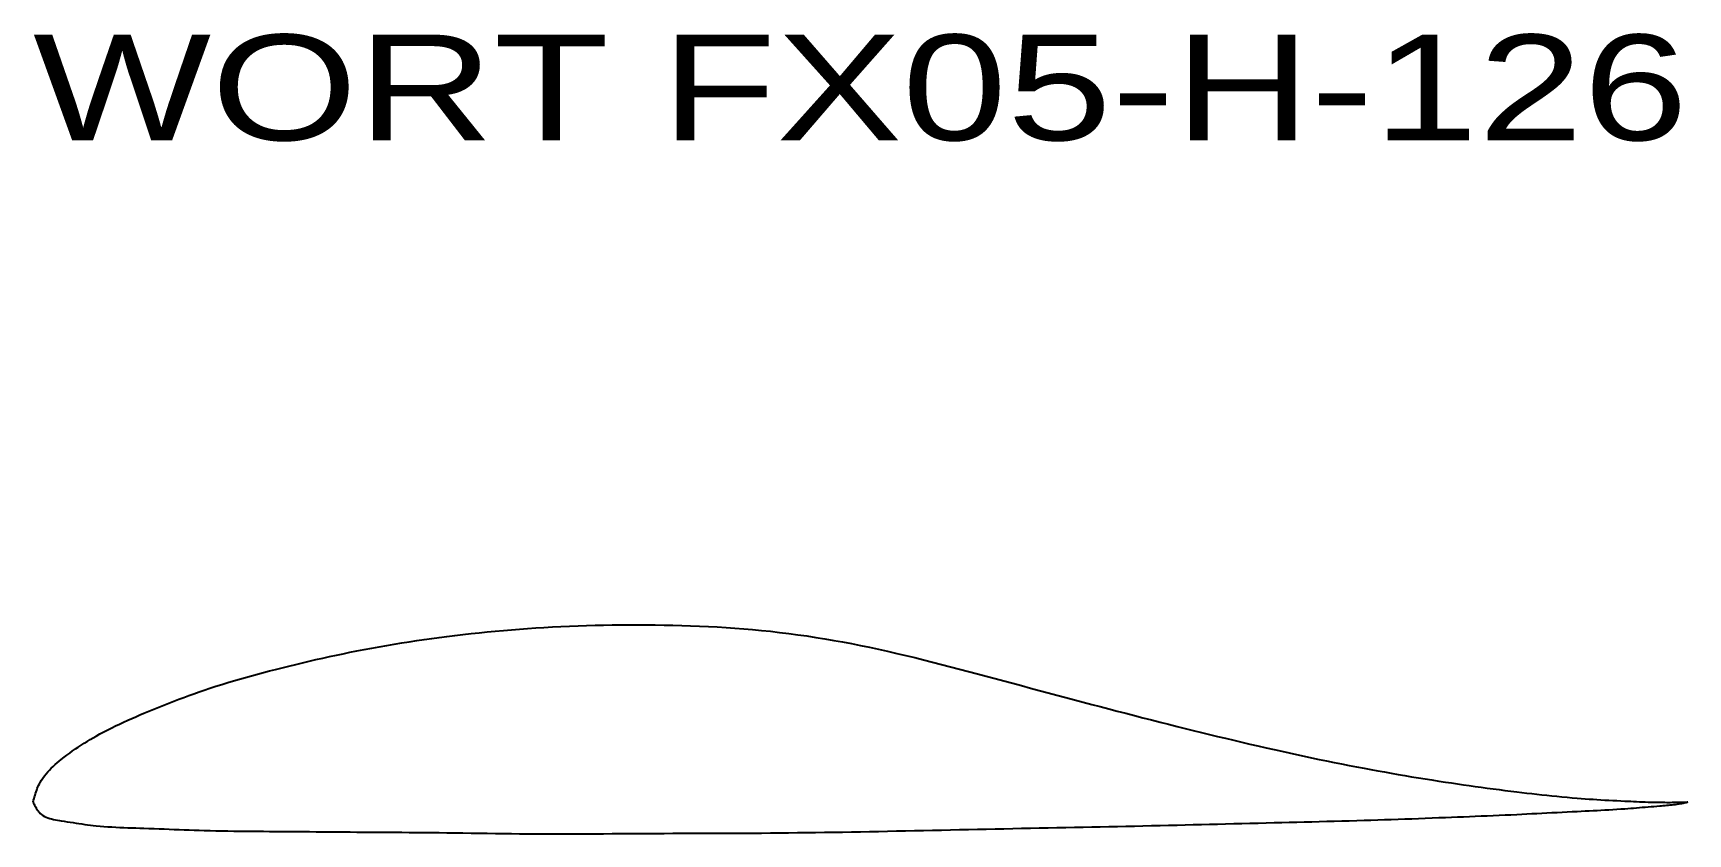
# Model space of a CAD drawing. Extents: x 0.1 to 10.1, y 0.6 to 5.4.
import ezdxf
from ezdxf.enums import TextEntityAlignment as Align

# ---------------------------------------------------------------- set-up
doc = ezdxf.new("R2010")
doc.units = 0
doc.layers.get('0').update_dxf_attribs({"linetype": 'CONTINUOUS'})

msp = doc.modelspace()

# ---------------------------------------------------------------- linework, layer by layer
at = {"color": 3, "linetype": 'CONTINUOUS'}
msp.add_lwpolyline([(0.0505, 0.7557), (0.0534, 0.7659), (0.0563, 0.7762), (0.0592, 0.7864), (0.0623, 0.7966), (0.0655, 0.8067), (0.0688, 0.8167), (0.0723, 0.8266), (0.0759, 0.8364), (0.0799, 0.8461), (0.084, 0.8556), (0.0885, 0.865), (0.0933, 0.8742), (0.1011, 0.8875), (0.1096, 0.9005), (0.1187, 0.9131), (0.1285, 0.9253), (0.1388, 0.9371), (0.1495, 0.9487), (0.1607, 0.9599), (0.1723, 0.9709), (0.1841, 0.9816), (0.1962, 0.9921), (0.2085, 1.0023), (0.2209, 1.0124), (0.2377, 1.0257), (0.2547, 1.0387), (0.2717, 1.0514), (0.2889, 1.0638), (0.3062, 1.0759), (0.3237, 1.0878), (0.3413, 1.0994), (0.359, 1.1108), (0.3768, 1.1219), (0.3948, 1.1328), (0.4129, 1.1434), (0.4311, 1.1539), (0.4544, 1.1668), (0.4779, 1.1793), (0.5015, 1.1916), (0.5254, 1.2036), (0.5494, 1.2153), (0.5735, 1.2268), (0.5978, 1.2381), (0.6221, 1.2492), (0.6466, 1.2601), (0.6712, 1.2708), (0.6958, 1.2814), (0.7204, 1.2919), (0.7504, 1.3045), (0.7804, 1.3169), (0.8105, 1.3292), (0.8406, 1.3413), (0.8708, 1.3533), (0.901, 1.365), (0.9313, 1.3766), (0.9616, 1.388), (0.9921, 1.3992), (1.0226, 1.4101), (1.0531, 1.4209), (1.0838, 1.4314), (1.1193, 1.4432), (1.1549, 1.4548), (1.1905, 1.466), (1.2263, 1.477), (1.2621, 1.4877), (1.2981, 1.4982), (1.3341, 1.5085), (1.3701, 1.5186), (1.4063, 1.5284), (1.4424, 1.5381), (1.4786, 1.5476), (1.5149, 1.557), (1.5557, 1.5673), (1.5965, 1.5775), (1.6373, 1.5875), (1.6782, 1.5973), (1.7191, 1.6069), (1.76, 1.6163), (1.801, 1.6256), (1.8421, 1.6346), (1.8832, 1.6434), (1.9243, 1.652), (1.9655, 1.6604), (2.0067, 1.6686), (2.0518, 1.6772), (2.0969, 1.6857), (2.1421, 1.6938), (2.1873, 1.7017), (2.2325, 1.7093), (2.2779, 1.7167), (2.3232, 1.7238), (2.3686, 1.7307), (2.414, 1.7374), (2.4595, 1.7438), (2.505, 1.7499), (2.5505, 1.7559), (2.5992, 1.762), (2.648, 1.7678), (2.6968, 1.7734), (2.7456, 1.7787), (2.7945, 1.7837), (2.8434, 1.7884), (2.8923, 1.7929), (2.9412, 1.7971), (2.9901, 1.801), (3.0391, 1.8046), (3.0881, 1.8079), (3.1371, 1.811), (3.1886, 1.8139), (3.2402, 1.8164), (3.2918, 1.8187), (3.3434, 1.8206), (3.395, 1.8223), (3.4466, 1.8236), (3.4982, 1.8247), (3.5498, 1.8256), (3.6015, 1.8261), (3.6531, 1.8264), (3.7048, 1.8265), (3.7564, 1.8263), (3.8099, 1.8258), (3.8635, 1.8251), (3.917, 1.8241), (3.9705, 1.8228), (4.024, 1.8211), (4.0775, 1.8191), (4.131, 1.8167), (4.1844, 1.8139), (4.2378, 1.8107), (4.2912, 1.807), (4.3446, 1.8029), (4.3979, 1.7983), (4.4526, 1.793), (4.5073, 1.7872), (4.562, 1.7809), (4.6165, 1.7741), (4.671, 1.7668), (4.7255, 1.759), (4.7799, 1.7506), (4.8342, 1.7418), (4.8884, 1.7325), (4.9425, 1.7228), (4.9966, 1.7126), (5.0505, 1.7019), (5.1053, 1.6905), (5.16, 1.6788), (5.2146, 1.6666), (5.2691, 1.6541), (5.3236, 1.6412), (5.3779, 1.628), (5.4322, 1.6146), (5.4865, 1.6009), (5.5407, 1.5871), (5.5949, 1.573), (5.649, 1.5589), (5.7031, 1.5446), (5.7566, 1.5304), (5.8101, 1.5161), (5.8636, 1.5019), (5.917, 1.4875), (5.9705, 1.4732), (6.0239, 1.4588), (6.0773, 1.4444), (6.1308, 1.4301), (6.1842, 1.4157), (6.2377, 1.4014), (6.2911, 1.3871), (6.3446, 1.3729), (6.3961, 1.3592), (6.4477, 1.3456), (6.4992, 1.332), (6.5508, 1.3185), (6.6024, 1.3051), (6.654, 1.2917), (6.7056, 1.2784), (6.7572, 1.2651), (6.8089, 1.2519), (6.8605, 1.2388), (6.9122, 1.2257), (6.9639, 1.2127), (7.0127, 1.2005), (7.0615, 1.1883), (7.1103, 1.1762), (7.1591, 1.1642), (7.2079, 1.1523), (7.2568, 1.1405), (7.3057, 1.1288), (7.3546, 1.1172), (7.4035, 1.1057), (7.4525, 1.0943), (7.5015, 1.0831), (7.5505, 1.072), (7.5957, 1.0619), (7.6409, 1.0519), (7.6861, 1.0421), (7.7313, 1.0324), (7.7766, 1.0228), (7.8219, 1.0133), (7.8672, 1.004), (7.9126, 0.9948), (7.958, 0.9858), (8.0034, 0.9769), (8.0488, 0.9681), (8.0943, 0.9595), (8.1352, 0.9518), (8.1761, 0.9443), (8.217, 0.9369), (8.2579, 0.9297), (8.2989, 0.9225), (8.3398, 0.9154), (8.3808, 0.9085), (8.4219, 0.9017), (8.4629, 0.895), (8.5039, 0.8885), (8.545, 0.882), (8.5861, 0.8757), (8.622, 0.8703), (8.6578, 0.8649), (8.6937, 0.8597), (8.7296, 0.8545), (8.7655, 0.8495), (8.8014, 0.8445), (8.8374, 0.8396), (8.8733, 0.8349), (8.9093, 0.8302), (8.9452, 0.8255), (8.9812, 0.821), (9.0172, 0.8166), (9.0474, 0.8129), (9.0777, 0.8093), (9.1079, 0.8058), (9.1382, 0.8024), (9.1684, 0.7991), (9.1987, 0.7958), (9.229, 0.7927), (9.2593, 0.7897), (9.2896, 0.7868), (9.3199, 0.784), (9.3503, 0.7814), (9.3806, 0.7789), (9.4047, 0.777), (9.4288, 0.7752), (9.4529, 0.7735), (9.477, 0.7719), (9.5011, 0.7704), (9.5252, 0.7689), (9.5493, 0.7675), (9.5734, 0.7661), (9.5975, 0.7648), (9.6217, 0.7636), (9.6458, 0.7624), (9.6699, 0.7612), (9.6874, 0.7603), (9.7049, 0.7595), (9.7224, 0.7587), (9.7399, 0.758), (9.7575, 0.7573), (9.775, 0.7566), (9.7925, 0.756), (9.81, 0.7554), (9.8275, 0.7549), (9.8451, 0.7544), (9.8626, 0.7541), (9.8801, 0.7538), (9.8907, 0.7536), (9.9014, 0.7535), (9.912, 0.7535), (9.9226, 0.7534), (9.9333, 0.7534), (9.9439, 0.7534), (9.9545, 0.7535), (9.9652, 0.7536), (9.9758, 0.7537), (9.9864, 0.7539), (9.9971, 0.7541), (10.0077, 0.7544), (10.0113, 0.7545), (10.0148, 0.7546), (10.0184, 0.7547), (10.022, 0.7548), (10.0255, 0.7549), (10.0291, 0.755), (10.0327, 0.7551), (10.0362, 0.7552), (10.0398, 0.7553), (10.0434, 0.7554), (10.0469, 0.7556), (10.0505, 0.7557)], dxfattribs=at)
at = {"color": 1, "linetype": 'CONTINUOUS'}
msp.add_lwpolyline([(0.0505, 0.7557), (0.0535, 0.7493), (0.0566, 0.7429), (0.0597, 0.7366), (0.0628, 0.7304), (0.0661, 0.7243), (0.0694, 0.7183), (0.0729, 0.7125), (0.0766, 0.7069), (0.0804, 0.7015), (0.0845, 0.6964), (0.0888, 0.6915), (0.0933, 0.6869), (0.1015, 0.6799), (0.1103, 0.6738), (0.1198, 0.6684), (0.1298, 0.6638), (0.1403, 0.6597), (0.1512, 0.6561), (0.1624, 0.6531), (0.1739, 0.6504), (0.1855, 0.648), (0.1973, 0.6459), (0.2091, 0.6439), (0.2209, 0.642), (0.2392, 0.639), (0.2573, 0.6362), (0.2751, 0.6333), (0.2928, 0.6306), (0.3103, 0.6279), (0.3277, 0.6253), (0.345, 0.6228), (0.3622, 0.6204), (0.3794, 0.6181), (0.3966, 0.6159), (0.4138, 0.6139), (0.4311, 0.6121), (0.4548, 0.6098), (0.4786, 0.6078), (0.5025, 0.6061), (0.5265, 0.6046), (0.5506, 0.6032), (0.5748, 0.6021), (0.599, 0.601), (0.6232, 0.6001), (0.6475, 0.5993), (0.6718, 0.5985), (0.6961, 0.5977), (0.7204, 0.5969), (0.7508, 0.5958), (0.7812, 0.5947), (0.8116, 0.5936), (0.8419, 0.5924), (0.8722, 0.5912), (0.9024, 0.5901), (0.9327, 0.5889), (0.9629, 0.5878), (0.9931, 0.5867), (1.0233, 0.5856), (1.0536, 0.5847), (1.0838, 0.5838), (1.1197, 0.5828), (1.1555, 0.582), (1.1914, 0.5813), (1.2274, 0.5807), (1.2633, 0.5801), (1.2992, 0.5797), (1.3352, 0.5793), (1.3711, 0.5789), (1.4071, 0.5786), (1.443, 0.5783), (1.479, 0.578), (1.5149, 0.5778), (1.5559, 0.5775), (1.5969, 0.5772), (1.6379, 0.5768), (1.6789, 0.5765), (1.7199, 0.5762), (1.7608, 0.5759), (1.8018, 0.5755), (1.8428, 0.5752), (1.8838, 0.5749), (1.9248, 0.5746), (1.9657, 0.5743), (2.0067, 0.574), (2.052, 0.5737), (2.0973, 0.5734), (2.1426, 0.5731), (2.188, 0.5728), (2.2333, 0.5724), (2.2786, 0.5721), (2.3239, 0.5718), (2.3692, 0.5714), (2.4145, 0.571), (2.4599, 0.5706), (2.5052, 0.5701), (2.5505, 0.5696), (2.5994, 0.569), (2.6483, 0.5683), (2.6972, 0.5676), (2.746, 0.5669), (2.7949, 0.5662), (2.8438, 0.5656), (2.8927, 0.5649), (2.9416, 0.5643), (2.9905, 0.5638), (3.0393, 0.5633), (3.0882, 0.5629), (3.1371, 0.5627), (3.1887, 0.5625), (3.2403, 0.5625), (3.2919, 0.5626), (3.3435, 0.5627), (3.3951, 0.563), (3.4467, 0.5633), (3.4984, 0.5636), (3.55, 0.564), (3.6016, 0.5644), (3.6532, 0.5647), (3.7048, 0.5651), (3.7564, 0.5654), (3.8099, 0.5656), (3.8633, 0.5659), (3.9168, 0.5661), (3.9702, 0.5662), (4.0237, 0.5664), (4.0772, 0.5665), (4.1306, 0.5666), (4.1841, 0.5668), (4.2375, 0.5669), (4.291, 0.5671), (4.3444, 0.5674), (4.3979, 0.5677), (4.4523, 0.568), (4.5067, 0.5685), (4.5611, 0.569), (4.6154, 0.5695), (4.6698, 0.5701), (4.7242, 0.5708), (4.7786, 0.5715), (4.833, 0.5723), (4.8874, 0.5731), (4.9417, 0.574), (4.9961, 0.5749), (5.0505, 0.5759), (5.1049, 0.5769), (5.1593, 0.578), (5.2137, 0.5791), (5.268, 0.5802), (5.3224, 0.5814), (5.3768, 0.5825), (5.4312, 0.5837), (5.4856, 0.5849), (5.54, 0.5861), (5.5943, 0.5873), (5.6487, 0.5885), (5.7031, 0.5897), (5.7566, 0.5908), (5.81, 0.5919), (5.8635, 0.593), (5.9169, 0.5941), (5.9704, 0.5952), (6.0239, 0.5963), (6.0773, 0.5974), (6.1308, 0.5984), (6.1842, 0.5995), (6.2377, 0.6005), (6.2911, 0.6016), (6.3446, 0.6027), (6.3962, 0.6037), (6.4478, 0.6048), (6.4994, 0.6058), (6.551, 0.6069), (6.6027, 0.608), (6.6543, 0.6091), (6.7059, 0.6102), (6.7575, 0.6113), (6.8091, 0.6125), (6.8607, 0.6137), (6.9123, 0.6149), (6.9639, 0.6161), (7.0128, 0.6173), (7.0617, 0.6185), (7.1106, 0.6197), (7.1594, 0.6209), (7.2083, 0.6221), (7.2572, 0.6234), (7.3061, 0.6246), (7.355, 0.6259), (7.4039, 0.6271), (7.4527, 0.6283), (7.5016, 0.6296), (7.5505, 0.6308), (7.5958, 0.6319), (7.6411, 0.633), (7.6865, 0.6341), (7.7318, 0.6352), (7.7771, 0.6363), (7.8224, 0.6374), (7.8677, 0.6386), (7.9131, 0.6398), (7.9584, 0.641), (8.0037, 0.6422), (8.049, 0.6435), (8.0943, 0.6449), (8.1353, 0.6462), (8.1763, 0.6475), (8.2173, 0.6488), (8.2583, 0.6502), (8.2992, 0.6517), (8.3402, 0.6531), (8.3812, 0.6546), (8.4222, 0.6562), (8.4632, 0.6577), (8.5041, 0.6592), (8.5451, 0.6608), (8.5861, 0.6624), (8.622, 0.6638), (8.658, 0.6652), (8.6939, 0.6666), (8.7298, 0.668), (8.7658, 0.6694), (8.8017, 0.6709), (8.8376, 0.6724), (8.8735, 0.6739), (8.9094, 0.6754), (8.9454, 0.677), (8.9813, 0.6787), (9.0172, 0.6804), (9.0475, 0.6818), (9.0778, 0.6833), (9.1081, 0.6849), (9.1383, 0.6864), (9.1686, 0.688), (9.1989, 0.6895), (9.2292, 0.6911), (9.2595, 0.6927), (9.2897, 0.6942), (9.32, 0.6958), (9.3503, 0.6974), (9.3806, 0.6989), (9.4047, 0.7001), (9.4288, 0.7013), (9.453, 0.7025), (9.4771, 0.7037), (9.5012, 0.7049), (9.5253, 0.7062), (9.5494, 0.7075), (9.5736, 0.7088), (9.5977, 0.7103), (9.6217, 0.7117), (9.6458, 0.7133), (9.6699, 0.715), (9.6874, 0.7162), (9.7049, 0.7176), (9.7224, 0.7189), (9.74, 0.7203), (9.7575, 0.7217), (9.775, 0.7232), (9.7925, 0.7246), (9.81, 0.7261), (9.8275, 0.7276), (9.845, 0.729), (9.8626, 0.7305), (9.8801, 0.7319), (9.8908, 0.7327), (9.9015, 0.7336), (9.9122, 0.7345), (9.9228, 0.7354), (9.9335, 0.7364), (9.9442, 0.7375), (9.9548, 0.7387), (9.9654, 0.7399), (9.976, 0.7413), (9.9866, 0.7429), (9.9972, 0.7446), (10.0077, 0.7465), (10.0113, 0.7472), (10.0149, 0.7479), (10.0184, 0.7486), (10.022, 0.7493), (10.0256, 0.7501), (10.0291, 0.7509), (10.0327, 0.7517), (10.0363, 0.7524), (10.0398, 0.7532), (10.0434, 0.7541), (10.0469, 0.7549), (10.0505, 0.7557)], dxfattribs=at)

# ---------------------------------------------------------------- texts
at = {"color": 7}
msp.add_text('WORT FX05-H-126', height=0.6383, dxfattribs=at).set_placement((0.0505, 4.7557), (10.0505, 4.7557), align=Align.FIT)

doc.saveas('drawing.dxf')
